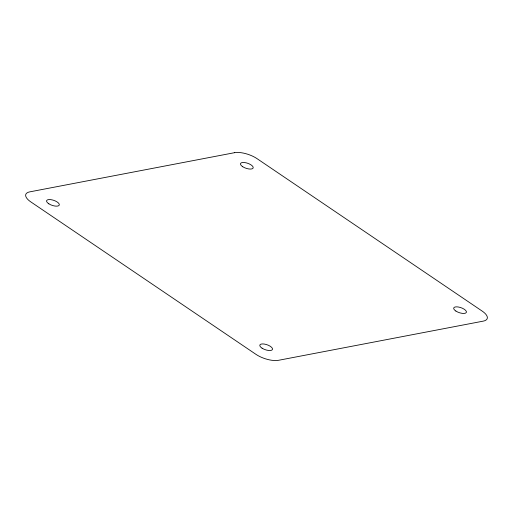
<?xml version="1.0" encoding="UTF-8"?>
<svg xmlns="http://www.w3.org/2000/svg" width="513" height="513" viewBox="0 0 513 513"><rect width="100%" height="100%" fill="white"/><g stroke="black" fill="none" stroke-linecap="round" stroke-linejoin="round"><path stroke-width="0.77" d="M234.454 152.707L29.799 191.856A16.769 6.605 18.9 0 0 30.87 201.936L255.929 354.329A16.769 6.605 18.9 0 0 278.546 360.293L483.201 321.144A16.769 6.605 18.9 0 0 482.13 311.064L257.071 158.671A16.769 6.605 18.9 0 0 234.454 152.707M455.858 311.045A6.707 2.642 18.9 0 0 466.336 312.455A6.707 2.642 18.9 0 0 457.955 306.934A6.707 2.642 18.9 0 0 455.858 311.045M262.06 348.186A6.707 2.642 18.9 0 0 272.474 349.5A6.707 2.642 18.9 0 0 263.964 344.005A6.707 2.642 18.9 0 0 262.06 348.186M48.844 203.815A6.707 2.642 18.9 0 0 59.258 205.123A6.707 2.642 18.9 0 0 50.749 199.628A6.707 2.642 18.9 0 0 48.844 203.815M242.726 166.725A6.707 2.642 18.9 0 0 253.146 168.033A6.707 2.642 18.9 0 0 244.63 162.544A6.707 2.642 18.9 0 0 242.726 166.725"/></g></svg>
